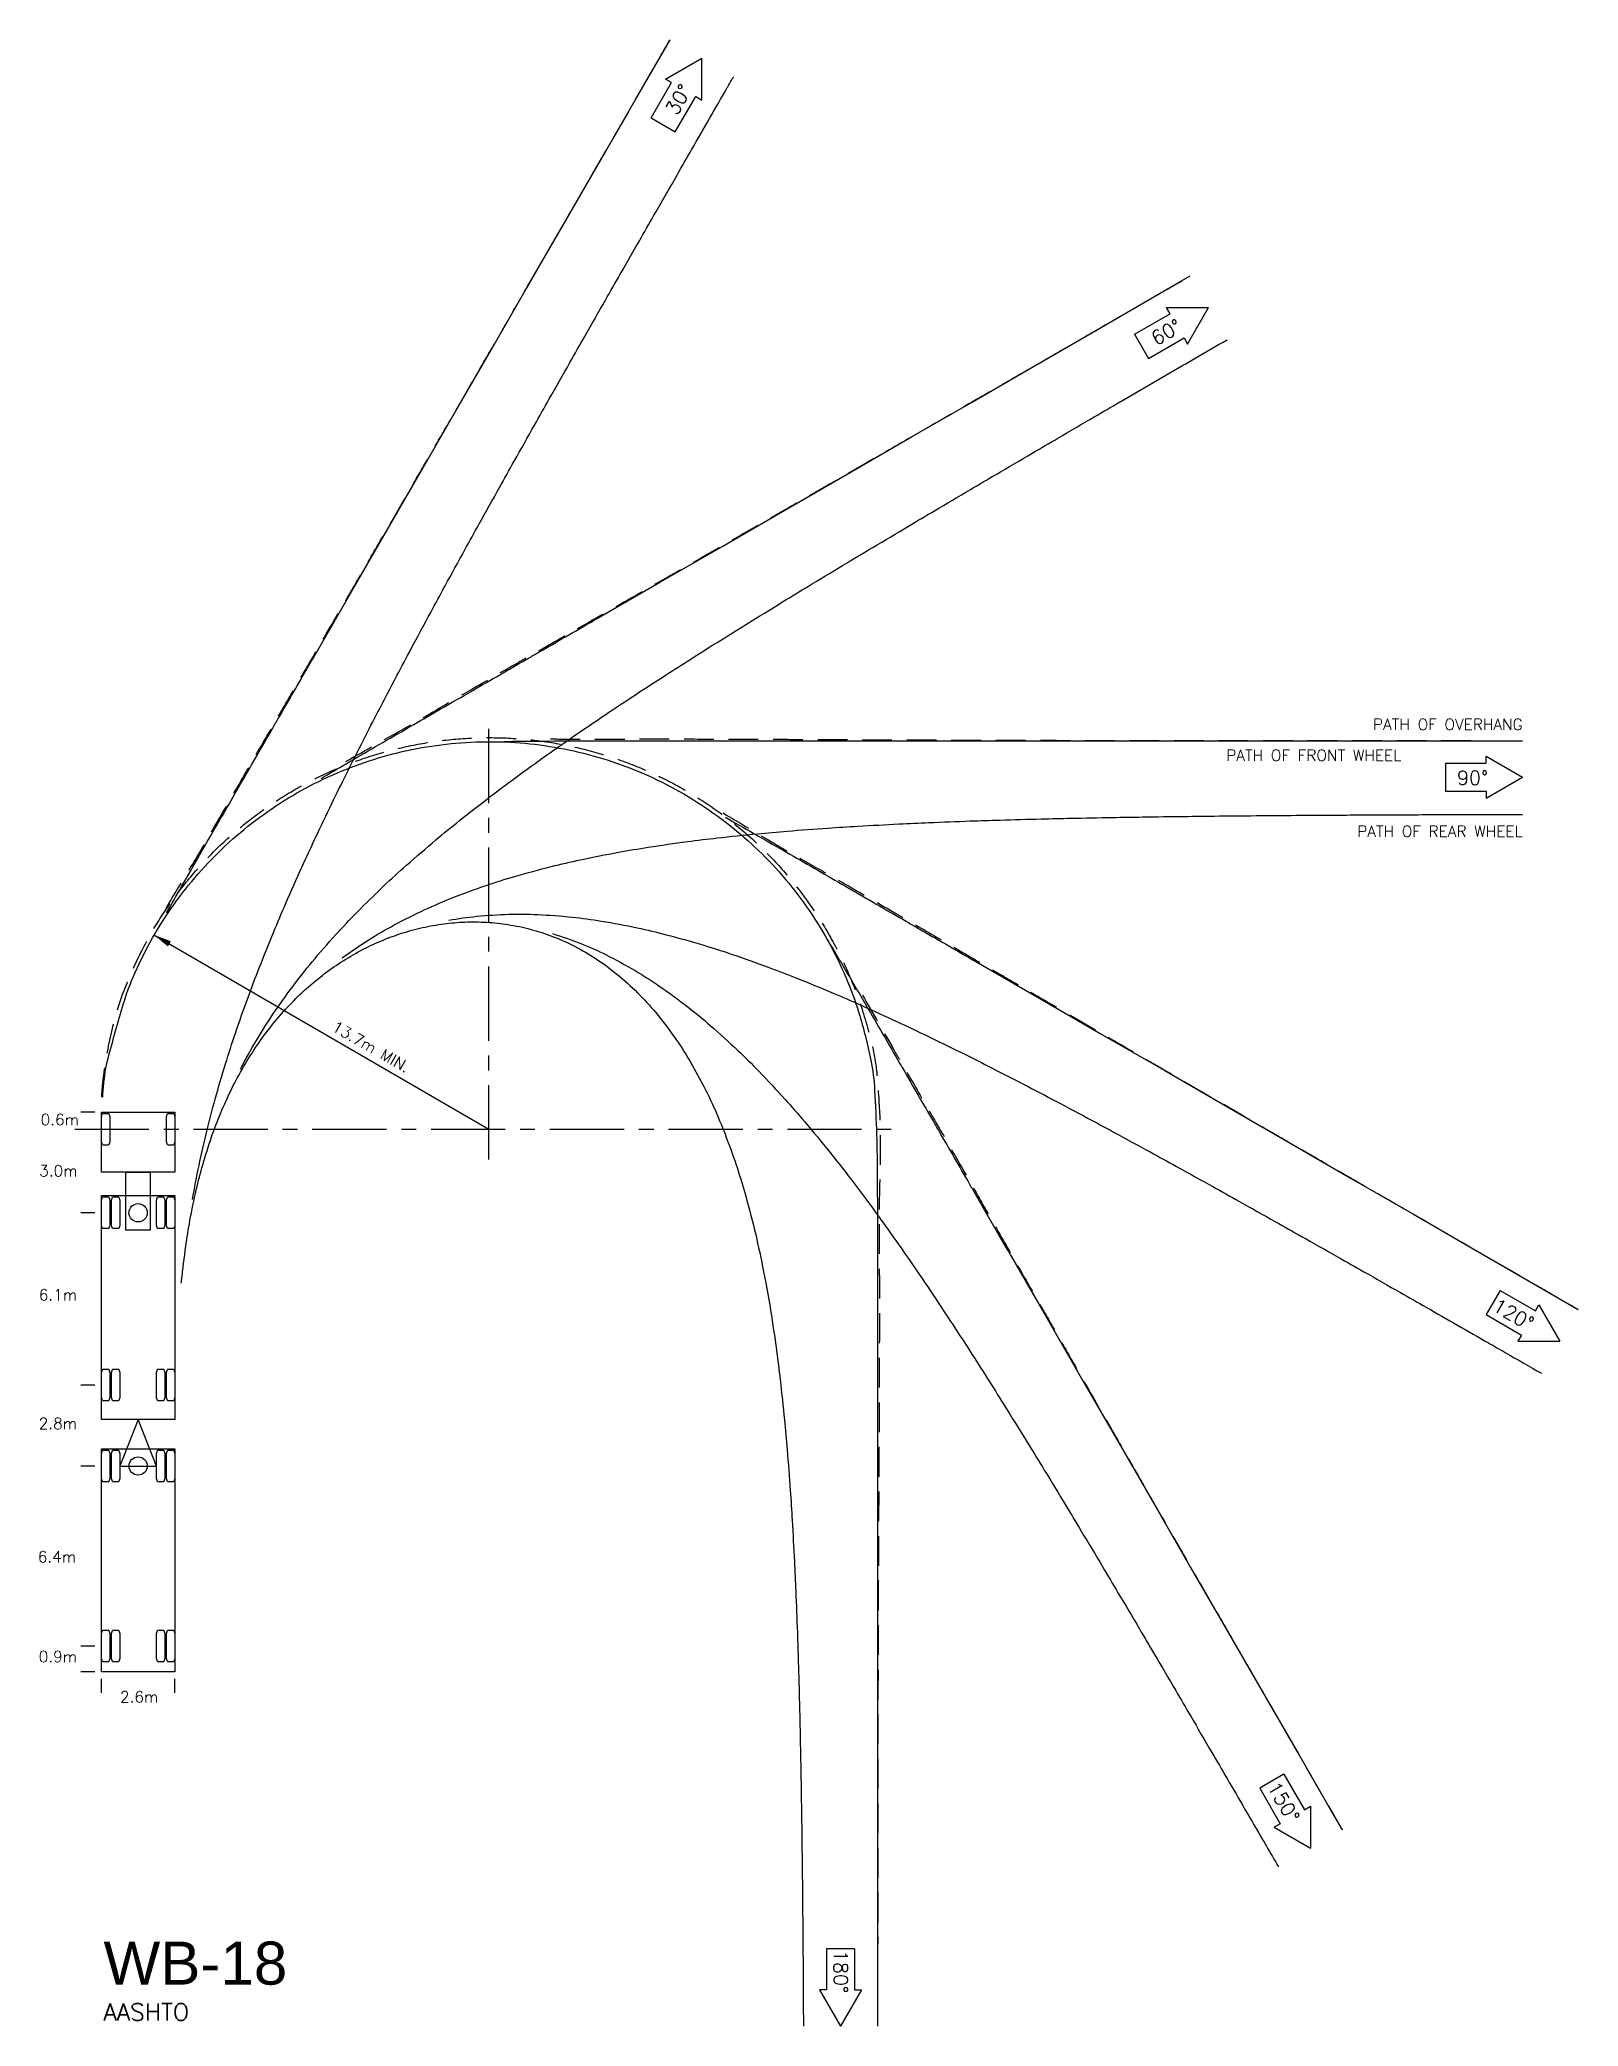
# Model space of a CAD drawing. Extents: x -15.9 to 38.5, y -31.7 to 38.5.
import ezdxf
from ezdxf.enums import TextEntityAlignment as Align

# ---------------------------------------------------------------- set-up
doc = ezdxf.new("R2010")
doc.units = 0
doc.header["$LTSCALE"] = 2.1
doc.header["$MEASUREMENT"] = 0
doc.linetypes.add('CENTER', pattern=[2, 1.25, -0.25, 0.25, -0.25])
doc.linetypes.add('DASHED', pattern=[0.75, 0.5, -0.25])
for name, color, linetype in [('DIMS', 1, 'CONTINUOUS'), ('OVERHANG', 2, 'DASHED'), ('TEXT', 4, 'CONTINUOUS'), ('VEHICLE', 7, 'CONTINUOUS'), ('WHEELS', 3, 'CONTINUOUS')]:
    doc.layers.add(name, color=color, linetype=linetype)
doc.styles.add('SANSSERIF', font='SAS_____.pfb', dxfattribs={"height": 2})
doc.styles.get("Standard").update_dxf_attribs({"font": 'ROMANS.shx', "height": 2})

msp = doc.modelspace()

# ---------------------------------------------------------------- linework, layer by layer
at = {"layer": 'DIMS', "linetype": 'CENTER'}
for p, q in [((0, -1.07), (0, 14.652)), ((-14.647, 0), (14.647, 0))]:
    msp.add_line(p, q, dxfattribs=at)
at = {"layer": 'DIMS'}
for p, q in [((-11.852, 6.873), (0, 0)), ((-13.932, 0.609), (-14.427, 0.609)), ((-13.932, -2.953), (-14.427, -2.953)), ((-13.932, -9.042), (-14.427, -9.042)), ((-13.932, -11.904), (-14.427, -11.904)), ((-13.932, -18.267), (-14.427, -18.267)), ((-13.932, -19.18), (-14.427, -19.18)), ((-13.7, -19.922), (-13.7, -19.427)), ((-11.112, -19.922), (-11.112, -19.427))]:
    msp.add_line(p, q, dxfattribs=at)
msp.add_solid([(-11.352, 6.46), (-11.245, 6.644), (-11.852, 6.873)], dxfattribs=at)
at = {"layer": 'OVERHANG', "flags": 128}
for points in [[(-11.418, 7.81, -0.00263), (-10.53, 9.284, 0.005504), (-10.11, 9.991, 0.000042), (-9.174, 11.608, 0.000117), (-8.837, 12.191, 0.000117), (-7.785, 14.011, -0.00056), (-7.565, 14.39, -0.000375), (-6.927, 15.489, 0.00009), (-6.288, 16.587, 0.00001), (-5.213, 18.437, 0.000054), (-5.011, 18.784, 0.000092), (-4.589, 19.509, 0.000045), (-3.735, 20.982, 0.000049), (-2.975, 22.291, 0.000072), (-2.46, 23.18, 0.000086), (-1.864, 24.207, 0.000075), (-1.186, 25.379, 0.000037), (-0.437, 26.673, 0.000053), (0.086, 27.578, 0.000025), (0.841, 28.884, 0.000036), (1.358, 29.778, 0.000016), (2.117, 31.09, 0.000024), (2.63, 31.978, 0.000011), (3.39, 33.294, 0.000016), (3.901, 34.178), (5.172, 36.378, 0.000016), (5.578, 37.082, 0.000008), (6.404, 38.513)], [(-5.063, 13.001, 0.000034), (-2.948, 14.193, 0.000671), (-2.842, 14.253, 0.004917), (-1.95, 14.771, -0.003345), (-0.642, 15.536, -0.000265), (0.894, 16.42, -0.000607), (1.567, 16.805, -0.000195), (2.674, 17.437, 0.000387), (3.78, 18.069, 0.000067), (5.339, 18.96, 0.00016), (5.992, 19.334, 0.000084), (7.046, 19.938, 0.000076), (8.202, 20.601, 0.00006), (9.569, 21.386, 0.000098), (10.411, 21.87, 0.000094), (11.489, 22.489, 0.00009), (12.619, 23.14, 0.000042), (13.93, 23.895, 0.000061), (14.826, 24.411, 0.000028), (16.083, 25.135, 0.000037), (17.033, 25.683, 0.000023), (18.534, 26.548, 0.000049), (19.239, 26.955, 0.000013), (20.342, 27.592, -0.000009), (21.446, 28.228), (23.652, 29.501, 0.00004), (23.944, 29.67, 0.000014), (24.799, 30.163)], [(-13.691, 1.131, -0.025569), (-13.622, 1.915, -0.021943), (-13.317, 3.556, -0.03119), (-12.965, 4.734, -0.025903), (-12.383, 6.094, -0.023906), (-11.721, 7.297, -0.024644), (-10.968, 8.396, -0.024399), (-10.093, 9.436, -0.024619), (-9.129, 10.378, -0.024662), (-8.074, 11.223, -0.024605), (-6.938, 11.963, -0.024505), (-5.735, 12.587, -0.024539), (-4.478, 13.09, -0.024516), (-3.176, 13.468, -0.024523), (-1.844, 13.716, -0.024521), (-0.494, 13.833, -0.024521), (0.861, 13.817, -0.024522), (2.208, 13.669, -0.024531), (3.534, 13.389, -0.024518), (4.826, 12.981, -0.02453), (6.072, 12.448, -0.0245), (7.259, 11.796, -0.024526), (8.376, 11.032, -0.024488), (9.417, 10.159, -0.024676), (10.36, 9.195, -0.024307), (11.202, 8.146, -0.024039), (11.947, 7.009, -0.024263), (12.583, 5.797, -0.024913), (13.083, 4.561, -0.024594), (13.539, 3.012, -0.036334), (13.717, 1.934, -0.011279), (13.817, 0.483, -0.014153), (13.838, -0.676, -0.004647), (13.805, -2.347, 0.008014), (13.793, -3.316, 0.001551), (13.803, -4.958, -0.002655), (13.807, -5.917, -0.000138), (13.804, -7.822, -0.000375), (13.802, -8.526, -0.00009), (13.795, -10.452, -0.000254), (13.793, -11.133, -0.000361), (13.786, -12.436, 0.000464), (13.779, -13.74, 0.000099), (13.773, -15.058, 0.000102), (13.768, -16.342, 0.000084), (13.762, -17.952, 0.000137), (13.759, -18.941, 0.000137), (13.756, -20.153, 0.00012), (13.753, -21.537, 0.000066), (13.751, -23.2, 0.000118), (13.749, -24.132, 0.000033), (13.748, -25.514, 0.000038), (13.747, -26.725, 0.000015), (13.746, -28.53, 0.000033), (13.745, -29.317, 0.000025), (13.745, -30.668, 0.000023), (13.744, -31.708)], [(2.175, 13.801, 0.008083), (3.132, 13.787, 0.000888), (4.773, 13.794, -0.001603), (5.682, 13.796, -0.000157), (7.787, 13.794, -0.00074), (8.234, 13.793, -0.000078), (9.618, 13.787, -0.000093), (10.787, 13.782, -0.000066), (12.063, 13.775, 0.000257), (13.339, 13.769, 0.000163), (14.221, 13.765, 0.000086), (15.891, 13.759, 0.000074), (17.431, 13.754, 0.000112), (18.443, 13.751, 0.000137), (19.763, 13.748, 0.000147), (20.994, 13.746, 0.000049), (22.374, 13.744, 0.000057), (23.545, 13.742, 0.000025), (25.234, 13.74, 0.000049), (26.096, 13.739, 0.000037), (27.456, 13.738, 0.000042), (28.647, 13.738, 0.00002), (30.15, 13.737, 0.000028), (31.198, 13.736, 0.000012), (32.732, 13.736, 0.000018), (33.749, 13.736), (36.299, 13.735, 0.000018), (36.321, 13.735, 0.000002), (36.554, 13.735)], [(8.277, 11.18, -0.001357), (9.919, 10.203, 0.003939), (10.486, 9.869, 0.002962), (11.631, 9.217, -0.003141), (12.71, 8.602, -0.000239), (14.272, 7.697, -0.000571), (14.927, 7.317, -0.000074), (16.36, 6.481, -0.000136), (17.141, 6.025, -0.000211), (18.247, 5.378, 0.000796), (19.354, 4.732, 0.000101), (19.953, 4.383, 0.000037), (21.568, 3.443, 0.000024), (23.396, 2.38, 0.000112), (23.783, 2.155, 0.000205), (24.386, 1.805, 0.000077), (25.998, 0.871, 0.000035), (27.635, -0.077, 0.000099), (28.214, -0.413, 0.000046), (29.211, -0.99, 0.000037), (30.43, -1.695, 0.000014), (31.938, -2.566, 0.00003), (32.646, -2.976, 0.000025), (33.922, -3.714, 0.000034), (34.863, -4.257), (37.08, -5.538, 0.000014), (37.487, -5.773, 0.000005), (38.521, -6.37)], [(13.206, 4.744, 0.000086), (14.311, 2.823, 0.000528), (14.492, 2.509, 0.000507), (15.355, 1.021, -0.001021), (15.783, 0.281, -0.000553), (16.352, -0.711, -0.000441), (17.064, -1.957, -0.000246), (17.703, -3.077, 0.000457), (18.341, -4.197, 0.000117), (19.144, -5.604, 0.000197), (19.62, -6.435, 0.000091), (20.264, -7.56, 0.000092), (20.9, -8.669, 0.000067), (21.698, -10.06, 0.00011), (22.182, -10.902, 0.000099), (22.819, -12.01, 0.000098), (23.465, -13.133, 0.000045), (24.23, -14.462, 0.000066), (24.748, -15.362, 0.00003), (25.516, -16.695, 0.000044), (26.033, -17.591, 0.00002), (26.819, -18.955, 0.000031), (27.318, -19.819, 0.000012), (28.04, -21.071, 0.000015), (28.603, -22.047), (29.888, -24.275, 0.000026), (29.932, -24.35, 0.000005), (30.171, -24.765)]]:
    msp.add_lwpolyline(points, format="xyb", dxfattribs=at)
at = {"layer": 'TEXT'}
for p, q in [((6.24, 37.123), (7.525, 37.865)), ((7.525, 36.381), (7.525, 37.865)), ((5.731, 35.746), (6.454, 37)), ((6.454, 37), (6.24, 37.123)), ((6.587, 35.251), (7.311, 36.505)), ((7.311, 36.505), (7.525, 36.381)), ((5.731, 35.746), (6.587, 35.251)), ((22.832, 28.104), (24.086, 28.828)), ((24.086, 28.828), (23.962, 29.042)), ((23.962, 29.042), (25.446, 29.042)), ((24.704, 27.756), (25.446, 29.042)), ((22.832, 28.104), (23.327, 27.247)), ((23.327, 27.247), (24.58, 27.971)), ((24.58, 27.971), (24.704, 27.756)), ((33.821, 12.935), (33.821, 11.945)), ((33.821, 12.935), (35.269, 12.935)), ((35.269, 12.935), (35.269, 13.182)), ((35.269, 13.182), (36.554, 12.44)), ((33.821, 11.945), (35.269, 11.945)), ((35.269, 11.698), (36.554, 12.44)), ((35.269, 11.945), (35.269, 11.698)), ((35.754, -5.697), (35.259, -6.554)), ((35.754, -5.697), (37.008, -6.42)), ((37.008, -6.42), (37.131, -6.206)), ((37.131, -6.206), (37.873, -7.492)), ((35.259, -6.554), (36.513, -7.277)), ((36.513, -7.277), (36.389, -7.492)), ((36.389, -7.492), (37.873, -7.492)), ((28.112, -22.798), (27.255, -23.293)), ((28.112, -22.798), (28.836, -24.052)), ((27.255, -23.293), (27.979, -24.547)), ((27.979, -24.547), (27.764, -24.67)), ((28.836, -24.052), (29.05, -23.928)), ((29.05, -23.928), (29.05, -25.412)), ((27.764, -24.67), (29.05, -25.412)), ((12.925, -28.976), (11.936, -28.976)), ((11.936, -28.976), (11.936, -30.423)), ((12.925, -28.976), (12.925, -30.423)), ((11.936, -30.423), (11.689, -30.423)), ((11.689, -30.423), (12.431, -31.708)), ((13.173, -30.423), (12.431, -31.708)), ((12.925, -30.423), (13.173, -30.423))]:
    msp.add_line(p, q, dxfattribs=at)
at = {"layer": 'VEHICLE'}
for points in [[(-11.112, 0.609), (-11.112, -1.522), (-13.7, -1.522), (-13.7, 0.609)], [(-11.975, -1.522), (-11.975, -3.562), (-12.837, -3.562), (-12.837, -1.522)], [(-11.112, -2.344), (-11.112, -10.26), (-13.7, -10.26), (-13.7, -2.344)], [(-12.406, -10.26), (-13.053, -11.904), (-11.759, -11.904)], [(-11.112, -11.295), (-11.112, -19.18), (-13.7, -19.18), (-13.7, -11.295)]]:
    msp.add_lwpolyline(points, close=True, dxfattribs=at)
for points in [[(-13.41, -0.402, -0.14), (-13.446, -0.551, -0.24), (-13.466, -0.558), (-13.644, -0.558, -0.24), (-13.664, -0.551, -0.14), (-13.7, -0.402), (-13.7, 0.402, -0.14), (-13.664, 0.551, -0.24), (-13.644, 0.558), (-13.466, 0.558, -0.24), (-13.446, 0.551, -0.14), (-13.41, 0.402)], [(-11.112, -0.402, -0.14), (-11.148, -0.551, -0.24), (-11.168, -0.558), (-11.347, -0.558, -0.24), (-11.367, -0.551, -0.14), (-11.402, -0.402), (-11.402, 0.402, -0.14), (-11.367, 0.551, -0.24), (-11.347, 0.558), (-11.168, 0.558, -0.24), (-11.148, 0.551, -0.14), (-11.112, 0.402)], [(-13.7, -2.551, -0.14), (-13.664, -2.402, -0.24), (-13.644, -2.395), (-13.466, -2.395, -0.24), (-13.446, -2.402, -0.14), (-13.41, -2.551), (-13.41, -3.355, -0.14), (-13.446, -3.504, -0.24), (-13.466, -3.511), (-13.644, -3.511, -0.24), (-13.664, -3.504, -0.14), (-13.7, -3.355)], [(-13.347, -2.551, -0.14), (-13.311, -2.402, -0.24), (-13.291, -2.395), (-13.112, -2.395, -0.24), (-13.092, -2.402, -0.14), (-13.056, -2.551), (-13.056, -3.355, -0.14), (-13.092, -3.504, -0.24), (-13.112, -3.511), (-13.291, -3.511, -0.24), (-13.311, -3.504, -0.14), (-13.347, -3.355)], [(-11.756, -2.551, -0.14), (-11.72, -2.402, -0.24), (-11.7, -2.395), (-11.522, -2.395, -0.24), (-11.501, -2.402, -0.14), (-11.466, -2.551), (-11.466, -3.355, -0.14), (-11.501, -3.504, -0.24), (-11.522, -3.511), (-11.7, -3.511, -0.24), (-11.72, -3.504, -0.14), (-11.756, -3.355)], [(-11.402, -2.551, -0.14), (-11.367, -2.402, -0.24), (-11.347, -2.395), (-11.168, -2.395, -0.24), (-11.148, -2.402, -0.14), (-11.112, -2.551), (-11.112, -3.355, -0.14), (-11.148, -3.504, -0.24), (-11.168, -3.511), (-11.347, -3.511, -0.24), (-11.367, -3.504, -0.14), (-11.402, -3.355)], [(-13.7, -8.64, -0.14), (-13.664, -8.491, -0.24), (-13.644, -8.484), (-13.466, -8.484, -0.24), (-13.446, -8.491, -0.14), (-13.41, -8.64), (-13.41, -9.444, -0.14), (-13.446, -9.593, -0.24), (-13.466, -9.6), (-13.644, -9.6, -0.24), (-13.664, -9.593, -0.14), (-13.7, -9.444)], [(-13.347, -8.64, -0.14), (-13.311, -8.491, -0.24), (-13.291, -8.484), (-13.112, -8.484, -0.24), (-13.092, -8.491, -0.14), (-13.056, -8.64), (-13.056, -9.444, -0.14), (-13.092, -9.593, -0.24), (-13.112, -9.6), (-13.291, -9.6, -0.24), (-13.311, -9.593, -0.14), (-13.347, -9.444)], [(-11.756, -8.64, -0.14), (-11.72, -8.491, -0.24), (-11.7, -8.484), (-11.522, -8.484, -0.24), (-11.501, -8.491, -0.14), (-11.466, -8.64), (-11.466, -9.444, -0.14), (-11.501, -9.593, -0.24), (-11.522, -9.6), (-11.7, -9.6, -0.24), (-11.72, -9.593, -0.14), (-11.756, -9.444)], [(-11.402, -8.64, -0.14), (-11.367, -8.491, -0.24), (-11.347, -8.484), (-11.168, -8.484, -0.24), (-11.148, -8.491, -0.14), (-11.112, -8.64), (-11.112, -9.444, -0.14), (-11.148, -9.593, -0.24), (-11.168, -9.6), (-11.347, -9.6, -0.24), (-11.367, -9.593, -0.14), (-11.402, -9.444)], [(-13.7, -11.502, -0.14), (-13.664, -11.353, -0.24), (-13.644, -11.346), (-13.466, -11.346, -0.24), (-13.446, -11.353, -0.14), (-13.41, -11.502), (-13.41, -12.305, -0.14), (-13.446, -12.455, -0.24), (-13.466, -12.462), (-13.644, -12.462, -0.24), (-13.664, -12.455, -0.14), (-13.7, -12.305)], [(-13.347, -11.502, -0.14), (-13.311, -11.353, -0.24), (-13.291, -11.346), (-13.112, -11.346, -0.24), (-13.092, -11.353, -0.14), (-13.056, -11.502), (-13.056, -12.305, -0.14), (-13.092, -12.455, -0.24), (-13.112, -12.462), (-13.291, -12.462, -0.24), (-13.311, -12.455, -0.14), (-13.347, -12.305)], [(-11.756, -11.502, -0.14), (-11.72, -11.353, -0.24), (-11.7, -11.346), (-11.522, -11.346, -0.24), (-11.501, -11.353, -0.14), (-11.466, -11.502), (-11.466, -12.305, -0.14), (-11.501, -12.455, -0.24), (-11.522, -12.462), (-11.7, -12.462, -0.24), (-11.72, -12.455, -0.14), (-11.756, -12.305)], [(-11.402, -11.502, -0.14), (-11.367, -11.353, -0.24), (-11.347, -11.346), (-11.168, -11.346, -0.24), (-11.148, -11.353, -0.14), (-11.112, -11.502), (-11.112, -12.305, -0.14), (-11.148, -12.455, -0.24), (-11.168, -12.462), (-11.347, -12.462, -0.24), (-11.367, -12.455, -0.14), (-11.402, -12.305)], [(-13.7, -17.865, -0.14), (-13.664, -17.715, -0.24), (-13.644, -17.709), (-13.466, -17.709, -0.24), (-13.446, -17.715, -0.14), (-13.41, -17.865), (-13.41, -18.668, -0.14), (-13.446, -18.818, -0.24), (-13.466, -18.825), (-13.644, -18.825, -0.24), (-13.664, -18.818, -0.14), (-13.7, -18.668)], [(-13.347, -17.865, -0.14), (-13.311, -17.715, -0.24), (-13.291, -17.709), (-13.112, -17.709, -0.24), (-13.092, -17.715, -0.14), (-13.056, -17.865), (-13.056, -18.668, -0.14), (-13.092, -18.818, -0.24), (-13.112, -18.825), (-13.291, -18.825, -0.24), (-13.311, -18.818, -0.14), (-13.347, -18.668)], [(-11.756, -17.865, -0.14), (-11.72, -17.715, -0.24), (-11.7, -17.709), (-11.522, -17.709, -0.24), (-11.501, -17.715, -0.14), (-11.466, -17.865), (-11.466, -18.668, -0.14), (-11.501, -18.818, -0.24), (-11.522, -18.825), (-11.7, -18.825, -0.24), (-11.72, -18.818, -0.14), (-11.756, -18.668)], [(-11.402, -17.865, -0.14), (-11.367, -17.715, -0.24), (-11.347, -17.709), (-11.168, -17.709, -0.24), (-11.148, -17.715, -0.14), (-11.112, -17.865), (-11.112, -18.668, -0.14), (-11.148, -18.818, -0.24), (-11.168, -18.825), (-11.347, -18.825, -0.24), (-11.367, -18.818, -0.14), (-11.402, -18.668)]]:
    msp.add_lwpolyline(points, format="xyb", close=True, dxfattribs=at)
for centre in [(-12.406, -2.953), (-12.406, -11.904)]:
    msp.add_circle(centre, 0.323, dxfattribs=at)
at = {"layer": 'WHEELS', "flags": 128}
for points in [[(-11.399, 7.646, -0.000203), (-10.335, 9.51, -0.000874), (-10.086, 9.944, -0.000013), (-8.894, 12.013, -0.00016), (-8.796, 12.182, -0.000005), (-7.717, 14.052, -0.000029), (-7.518, 14.397, -0.000001), (-6.441, 16.262, -0.000005), (-6.245, 16.601), (-4.975, 18.802), (-3.706, 21), (-2.437, 23.198), (-1.168, 25.395), (0.1, 27.592), (1.369, 29.79), (2.637, 31.987), (3.906, 34.184), (5.174, 36.381), (6.405, 38.512)], [(-10.484, -2.479, -0.008411), (-10.252, -1.278, -0.007831), (-9.977, -0.067, -0.008296), (-9.681, 1.068, -0.006582), (-9.316, 2.31, -0.007466), (-8.965, 3.396, -0.005305), (-8.52, 4.657, -0.006325), (-8.123, 5.705, -0.004152), (-7.611, 6.975, -0.005138), (-7.179, 7.994, -0.003179), (-6.612, 9.269, -0.004048), (-6.152, 10.264, -0.002394), (-5.542, 11.542, -0.003116), (-5.062, 12.518, -0.001779), (-4.418, 13.797, -0.002357), (-3.924, 14.759, -0.001309), (-3.254, 16.039, -0.00176), (-2.75, 16.988, -0.000952), (-2.061, 18.27, -0.001296), (-1.55, 19.209, -0.000682), (-0.853, 20.479, -0.000938), (-0.343, 21.401, -0.000501), (0.369, 22.679, -0.000687), (0.891, 23.61, -0.000358), (1.612, 24.892, -0.000495), (2.134, 25.816, -0.000254), (2.863, 27.101, -0.000355), (3.385, 28.02, -0.00018), (4.118, 29.306, -0.000253), (4.641, 30.221, -0.000127), (5.378, 31.509, -0.000179), (5.901, 32.421, -0.00009), (6.65, 33.726, -0.000131), (7.163, 34.621, -0.000059), (7.174, 34.64, -0.000001), (8.428, 36.819, -0.000121), (8.458, 36.872, -0.000018), (8.655, 37.213)], [(-5.936, 12.398, -0.002966), (-5.049, 12.92, -0.000046), (-2.967, 14.129, -0.000512), (-2.781, 14.237, -0.000016), (-0.88, 15.336, -0.000094), (-0.552, 15.525, -0.000003), (1.317, 16.605, -0.000017), (1.66, 16.803, -0.000001), (3.525, 17.88, -0.000003), (3.864, 18.075), (6.065, 19.346), (8.265, 20.616), (10.464, 21.886), (12.663, 23.155), (14.861, 24.425), (17.06, 25.694), (19.259, 26.963), (21.457, 28.233), (23.656, 29.502), (24.799, 30.162)], [(-8.785, 2.126, -0.014306), (-8.225, 3.137, -0.015062), (-7.637, 4.066, -0.012022), (-6.928, 5.062, -0.013493), (-6.252, 5.916, -0.009658), (-5.411, 6.883, -0.011404), (-4.665, 7.671, -0.007523), (-3.716, 8.602, -0.009243), (-2.918, 9.333, -0.005732), (-1.882, 10.226, -0.007265), (-1.046, 10.909, -0.004297), (0.055, 11.768, -0.00558), (0.916, 12.413, -0.003181), (2.067, 13.244, -0.004209), (2.946, 13.858, -0.002332), (4.134, 14.666, -0.003131), (5.025, 15.258, -0.001696), (6.24, 16.048, -0.002307), (7.138, 16.622, -0.001221), (8.374, 17.4, -0.00168), (9.275, 17.96, -0.000867), (10.514, 18.721, -0.001204), (11.409, 19.265, -0.000633), (12.665, 20.023, -0.000874), (13.575, 20.569, -0.000449), (14.841, 21.323, -0.000626), (15.751, 21.862, -0.000317), (17.026, 22.615, -0.000446), (17.933, 23.149, -0.000224), (19.213, 23.899, -0.000316), (20.12, 24.429, -0.000158), (21.403, 25.179, -0.000223), (22.309, 25.707, -0.000111), (22.318, 25.712, 0), (24.501, 26.981, -0.000234), (24.976, 27.257, -0.000099), (26.1, 27.909)], [(-13.659, 1.131, -0.007708), (-13.614, 1.661, -0.040534), (-13.439, 2.62, -0.008252), (-12.881, 4.571, -0.024224), (-12.648, 5.222, -0.025382), (-12.063, 6.457, -0.024816), (-11.341, 7.654, -0.025543), (-10.512, 8.759, -0.025199), (-9.563, 9.788, -0.025552), (-8.522, 10.709, -0.025387), (-7.385, 11.524, -0.025546), (-6.176, 12.218, -0.025472), (-4.898, 12.786, -0.025542), (-3.572, 13.22, -0.025509), (-2.206, 13.518, -0.02554), (-0.818, 13.674, -0.025526), (0.579, 13.689, -0.025539), (1.97, 13.561, -0.025533), (3.341, 13.291, -0.025539), (4.678, 12.884, -0.025536), (5.966, 12.342, -0.025539), (7.192, 11.671, -0.025538), (8.343, 10.879, -0.025539), (9.407, 9.974, -0.025538), (10.374, 8.965, -0.025539), (11.233, 7.863, -0.025538), (11.975, 6.679, -0.025539), (12.619, 5.371, -0.027883), (13.079, 4.116, -0.023194), (13.503, 2.445, -0.037313), (13.639, 1.382, -0.005121), (13.707, -0.196, -0.007), (13.729, -1.351, -0.000134), (13.739, -3.623, -0.000819), (13.74, -3.996, -0.000018), (13.741, -6.311, -0.000151), (13.742, -6.58, -0.000005), (13.742, -8.74, -0.000028), (13.742, -9.138, -0.000001), (13.742, -11.293, -0.000005), (13.742, -11.685), (13.742, -14.227), (13.742, -16.767), (13.742, -19.307), (13.742, -21.846), (13.742, -24.385), (13.742, -26.924), (13.742, -29.462), (13.742, -31.708)], [(0.542, 13.711, -0.000431), (2.577, 13.727, -0.001371), (3.216, 13.73, -0.000022), (5.605, 13.733, -0.000254), (5.812, 13.733, -0.000009), (7.973, 13.734, -0.000047), (8.375, 13.734, -0.000002), (10.529, 13.734, -0.000009), (10.922, 13.734, 0), (13.073, 13.734, -0.000002), (13.464, 13.734), (16.003, 13.734), (18.541, 13.734), (21.078, 13.734), (23.615, 13.734), (26.152, 13.734), (28.689, 13.734), (31.227, 13.734), (33.764, 13.734), (36.301, 13.734), (36.554, 13.734)], [(-5.186, 6.061, -0.016758), (-4.247, 6.699, -0.018275), (-3.348, 7.222, -0.013573), (-2.264, 7.764, -0.015641), (-1.298, 8.178, -0.010604), (-0.098, 8.619, -0.012792), (0.913, 8.938, -0.008085), (2.198, 9.285, -0.010115), (3.234, 9.525, -0.006059), (4.58, 9.791, -0.007799), (5.63, 9.969, -0.004484), (7.018, 10.168, -0.005898), (8.075, 10.298, -0.003286), (9.491, 10.445, -0.004395), (10.551, 10.539, -0.002388), (11.987, 10.647, -0.003237), (13.048, 10.714, -0.001724), (14.499, 10.792, -0.002364), (15.557, 10.84, -0.001235), (17.019, 10.896, -0.00171), (18.076, 10.93, -0.000875), (19.533, 10.97, -0.001219), (20.578, 10.994, -0.000635), (22.049, 11.022, -0.000881), (23.109, 11.039, -0.000449), (24.587, 11.059, -0.000628), (25.643, 11.071, -0.000315), (27.128, 11.085, -0.000445), (28.179, 11.094, -0.000222), (29.667, 11.104, -0.000314), (30.716, 11.11, -0.000156), (32.215, 11.117, -0.000224), (33.255, 11.121, -0.000106), (33.278, 11.121, -0.000001), (35.794, 11.129, -0.000221), (35.937, 11.129, -0.000051), (36.554, 11.13)], [(8.36, 11.03, -0.000079), (10.4, 9.862, -0.000657), (10.645, 9.721, -0.000017), (12.604, 8.591, -0.000121), (12.88, 8.432, -0.000004), (14.75, 7.353, -0.000022), (15.093, 7.154, -0.000001), (16.959, 6.077, -0.000004), (17.298, 5.881), (19.5, 4.61), (21.7, 3.34), (23.899, 2.071), (26.098, 0.801), (28.296, -0.468), (30.495, -1.738), (32.694, -3.007), (34.892, -4.276), (37.091, -5.546), (38.52, -6.371)], [(-10.878, -5.445, -0.001054), (-10.867, -5.344, -0.007173), (-10.72, -4.138, -0.012105), (-10.574, -3.227, -0.010029), (-10.348, -2.136, -0.014389), (-10.12, -1.255, -0.012665), (-9.808, -0.27, -0.016342), (-9.49, 0.561, -0.014986), (-9.088, 1.444, -0.017993), (-8.678, 2.206, -0.016967), (-8.188, 2.982, -0.019377), (-7.687, 3.659, -0.018623), (-7.115, 4.322, -0.020529), (-6.533, 4.899, -0.019989), (-5.889, 5.44, -0.021483), (-5.236, 5.903, -0.021103), (-4.535, 6.315, -0.022268), (-3.829, 6.651, -0.022004), (-3.088, 6.926, -0.022912), (-2.355, 7.126, -0.022347), (-1.587, 7.263, -0.02382), (-0.858, 7.323, -0.022331), (-0.078, 7.316, -0.026465), (0.676, 7.236, -0.024431), (1.48, 7.066, -0.027969), (2.246, 6.818, -0.026237), (3.03, 6.466, -0.026858), (3.794, 6.021, -0.02629), (4.521, 5.486, -0.0236), (5.254, 4.826, -0.024473), (5.896, 4.124, -0.019386), (6.562, 3.255, -0.021382), (7.099, 2.42, -0.015216), (7.669, 1.373, -0.017756), (8.097, 0.446, -0.011597), (8.561, -0.737, -0.01418), (8.891, -1.724, -0.008672), (9.254, -3.004, -0.010996), (9.501, -4.025, -0.006402), (9.778, -5.372, -0.008343), (9.96, -6.411, -0.004681), (10.166, -7.803, -0.006226), (10.298, -8.852, -0.003397), (10.449, -10.273, -0.004588), (10.544, -11.327, -0.002449), (10.654, -12.769, -0.003352), (10.722, -13.824, -0.001752), (10.801, -15.281, -0.002423), (10.849, -16.334, -0.001238), (10.905, -17.787, -0.001726), (10.939, -18.829, -0.000899), (10.979, -20.298, -0.001247), (11.003, -21.357, -0.000635), (11.031, -22.833, -0.000889), (11.048, -23.888, -0.000446), (11.068, -25.371, -0.00063), (11.08, -26.422, -0.000314), (11.094, -27.909, -0.000445), (11.103, -28.958, -0.00022), (11.113, -30.448, -0.000313), (11.118, -31.495, -0.000154), (11.118, -31.506, -0.000001), (11.119, -31.708, -0.000326)], [(-1.417, 7.386, -0.021935), (-0.433, 7.527, -0.01717), (0.704, 7.599, -0.019174), (1.724, 7.589, -0.013535), (2.944, 7.498, -0.01593), (3.974, 7.359, -0.010364), (5.244, 7.12, -0.012736), (6.267, 6.878, -0.007784), (7.561, 6.515, -0.009893), (8.569, 6.193, -0.005767), (9.872, 5.732, -0.00752), (10.863, 5.352, -0.004229), (12.168, 4.815, -0.005623), (13.141, 4.392, -0.003076), (14.445, 3.798, -0.004151), (15.404, 3.344, -0.002222), (16.705, 2.709, -0.003038), (17.651, 2.234, -0.001592), (18.95, 1.567, -0.0022), (19.886, 1.077, -0.001127), (21.17, 0.395, -0.001569), (22.089, -0.1, -0.000819), (23.38, -0.803, -0.001135), (24.309, -1.314, -0.000579), (25.6, -2.029, -0.00081), (26.522, -2.544, -0.000407), (27.816, -3.27, -0.000574), (28.732, -3.786, -0.000287), (30.026, -4.518, -0.000406), (30.939, -5.036, -0.000201), (32.233, -5.773, -0.000286), (33.144, -6.293, -0.000141), (33.153, -6.298, -0.000001), (35.347, -7.553, -0.000298), (35.937, -7.891, -0.000137), (37.218, -8.627)], [(2.242, 6.917, -0.020564), (3.245, 6.567, -0.022136), (4.145, 6.164, -0.016486), (5.165, 5.61, -0.018814), (6.022, 5.063, -0.012748), (7.027, 4.328, -0.015296), (7.828, 3.669, -0.009629), (8.798, 2.788, -0.012026), (9.543, 2.05, -0.00716), (10.471, 1.056, -0.009221), (11.166, 0.262, -0.005264), (12.054, -0.814, -0.006938), (12.707, -1.647, -0.003837), (13.56, -2.783, -0.005146), (14.181, -3.641, -0.002777), (15.005, -4.82, -0.003774), (15.6, -5.696, -0.001998), (16.403, -6.907, -0.002747), (16.979, -7.794, -0.001426), (17.766, -9.029, -0.00198), (18.327, -9.922, -0.001005), (19.094, -11.16, -0.001407), (19.639, -12.048, -0.000728), (20.402, -13.305, -0.001014), (20.947, -14.21, -0.000515), (21.705, -15.477, -0.000722), (22.244, -16.383, -0.000361), (22.999, -17.659, -0.000511), (23.532, -18.563, -0.000254), (24.285, -19.844, -0.00036), (24.815, -20.748, -0.000178), (25.566, -22.033, -0.000253), (26.093, -22.936, -0.000124), (26.102, -22.953, -0.000001), (27.368, -25.128, -0.000263), (27.495, -25.345, -0.000079), (27.914, -26.068)], [(11.961, 6.718, -0.000678), (12.94, 5.06, -0.001702), (13.327, 4.398, -0.000026), (14.534, 2.316, -0.000317), (14.633, 2.144, -0.000011), (15.715, 0.271, -0.000058), (15.917, -0.078, -0.000002), (16.996, -1.946, -0.000011), (17.193, -2.287, 0), (18.269, -4.152, -0.000002), (18.465, -4.49), (19.735, -6.691), (21.005, -8.89), (22.275, -11.089), (23.544, -13.288), (24.813, -15.487), (26.083, -17.686), (27.352, -19.884), (28.622, -22.083), (29.891, -24.282), (30.17, -24.765)]]:
    msp.add_lwpolyline(points, format="xyb", dxfattribs=at)

# ---------------------------------------------------------------- texts
at = {"layer": 'TEXT'}
for s, rotation, p in [('30%%d', 60, (6.641, 35.797)), ('60%%d', 30, (23.6, 27.686)), ('120%%d', 330, (35.438, -6.374)), ('150%%d', 300, (27.503, -23.244)), ('180%%d', 270, (12.199, -29.011))]:
    msp.add_text(s, height=0.4947, rotation=rotation, dxfattribs=at).set_placement(p)
for s, height, p in [('PATH OF OVERHANG', 0.39578, (36.554, 14.113)), ('PATH OF FRONT WHEEL', 0.39578, (32.264, 13.021)), ('PATH OF REAR WHEEL', 0.39578, (36.554, 10.335)), ('0.6m', 0.3958, (-14.496, 0.144)), ('3.0m', 0.3958, (-14.547, -1.665)), ('6.1m', 0.3958, (-14.562, -6.049)), ('2.8m', 0.3958, (-14.563, -10.597)), ('6.4m', 0.3958, (-14.597, -15.31)), ('0.9m', 0.3958, (-14.564, -18.837)), ('2.6m', 0.3958, (-11.692, -20.258))]:
    msp.add_text(s, height=height, dxfattribs=at).set_placement(p, align=Align.RIGHT)
for s, height, p in [('90%%d', 0.4947, (34.233, 12.178)), ('AASHTO', 0.6089, (-13.629, -31.509))]:
    msp.add_text(s, height=height, dxfattribs=at).set_placement(p)
msp.add_text('13.7m MIN.', height=0.3958, rotation=330, dxfattribs=at).set_placement((-2.947, 1.981), align=Align.RIGHT)
at = {"layer": 'TEXT', "style": 'SANSSERIF'}
msp.add_text('WB-18', height=1.5222, dxfattribs=at).set_placement((-13.629, -30.237))

doc.saveas('drawing.dxf')
